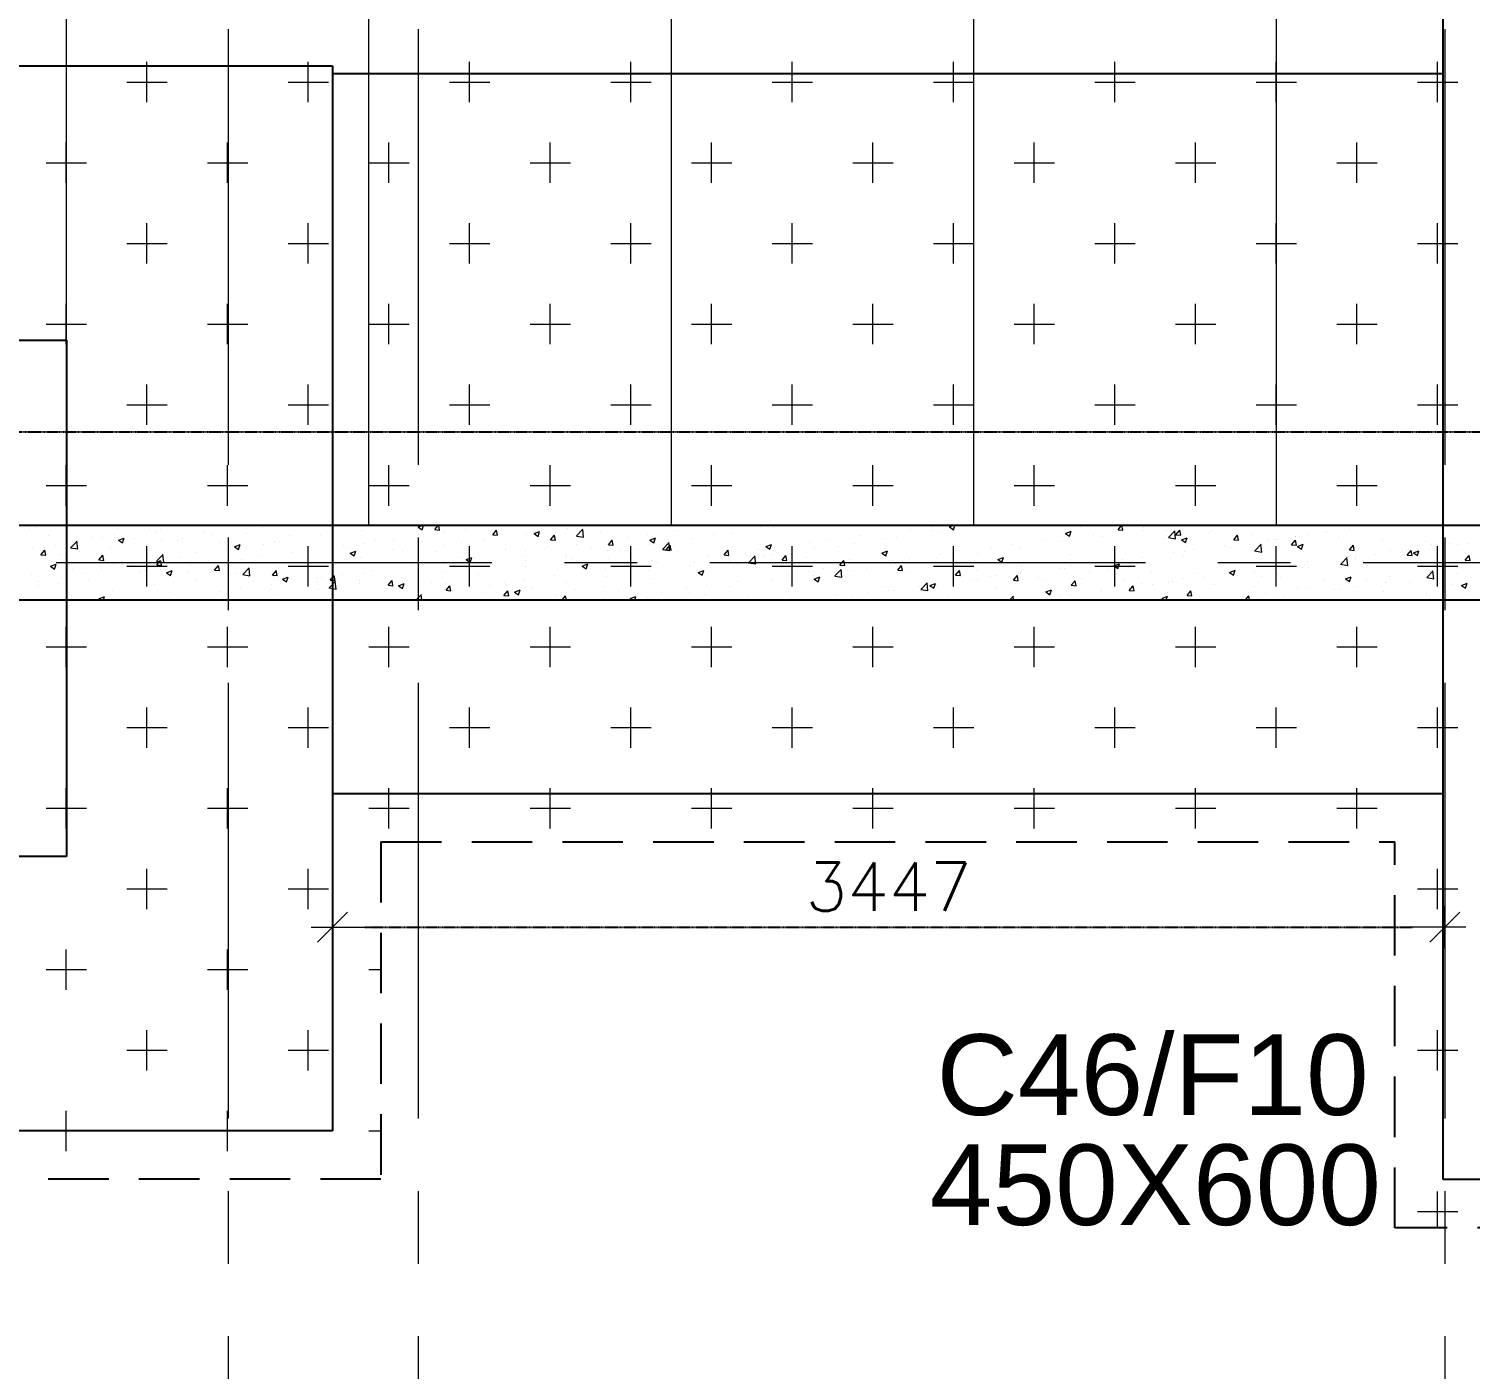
# Model space of a CAD drawing. Header units: inches. Extents: x 1472972 to 1563198, y -500444 to -382436.
# Drawn here: x 1498947 to 1503413, y -431738 to -427585 of the extents above; entities that cross this region are included whole.
import ezdxf

# ---------------------------------------------------------------- set-up
doc = ezdxf.new("R2010")
doc.units = ezdxf.units.IN
doc.header["$MEASUREMENT"] = 0
for name, pattern in [('( Hidden )', [0.375, 0.25, -0.125]), ('CONTINOUS', [0]), ('DOT', [0.25, 0, -0.25]), ('HIDDEN', [0.375, 0.25, -0.125]), ('SKY CITY 100MT BASEMENT AND HP COLUMN GRID$0$CENTER2', [1.125, 0.75, -0.125, 0.125, -0.125])]:
    doc.linetypes.add(name, pattern=pattern)
for name, color, linetype, lineweight in [('HATCH', 7, 'Continuous', 18), ('R C C  HATCH', 8, 'Continuous', 18), ('RAMP', 8, 'Continuous', 9), ('SKY CITY 100MT BASEMENT AND HP COLUMN GRID$0$cen-line', 8, 'SKY CITY 100MT BASEMENT AND HP COLUMN GRID$0$CENTER2', 0)]:
    doc.layers.add(name, color=color, linetype=linetype, lineweight=lineweight)
for name, color, linetype in [('S-COLUMN NO', 7, 'Continuous'), ('S-COLUMN SIZE', 12, 'Continuous'), ('S-DIAPHRAGM WALL', 1, 'Continuous'), ('S-FOOTING', 4, 'Continuous'), ('S-PCC', 7, 'HIDDEN'), ('S-RCC WALL', 6, 'Continuous')]:
    doc.layers.add(name, color=color, linetype=linetype)
doc.styles.add('ARIAL', font='arial.ttf')
doc.styles.add('Roman', font='romans')

# ---------------------------------------------------------------- blocks, each defined once
blk = doc.blocks.new('_Oblique')
at = {"color": 0, "linetype": 'ByBlock', "lineweight": -2}
blk.add_line((-0.5, -0.5), (0.5, 0.5), dxfattribs=at)
blk = doc.blocks.new('VAIS-2020.')
at = {"linetype": 'Continuous', "lineweight": 18, "ltscale": 750}
for p, q in [((0, -0.659), (0, 0.659)), ((0.659, 0), (-1.318, 0))]:
    blk.add_line(p, q, dxfattribs=at)
at = {"linetype": 'Continuous', "lineweight": 18, "ltscale": 750, "xscale": 0.9322988575902479, "yscale": 0.9322988575902479, "zscale": 0.9322988575902479, "rotation": 180}
blk.add_blockref('_Oblique', (0, 0), dxfattribs=at)

msp = doc.modelspace()

# ---------------------------------------------------------------- hatches: boundary and pattern name
at = {"layer": 'RAMP'}
h = msp.add_hatch(dxfattribs=at)
h.set_pattern_fill('ANSI31', color=8, scale=7500, angle=45)
edge = h.paths.add_edge_path()
edge.add_line((1497367.8, -429124.4), (1505554.9, -429124.4))
edge.add_line((1505554.9, -429124.4), (1505554.9, -423024.4))
edge.add_line((1505554.9, -423024.4), (1497887.9, -423024.4))
edge.add_arc((1497862.9, -420909.5), 2115.1, 256.4614, 270.6758, ccw=False)
edge.add_line((1497367.8, -422965.8), (1497367.8, -429124.4))
at = {"layer": 'S-DIAPHRAGM WALL', "true_color": 0x828282}
h = msp.add_hatch(color=8, dxfattribs=at)
h.dxf.hatch_style = 1
h.paths.add_polyline_path([(1476764.5, -386180.6), (1477769.1, -460913.6), (1517028.6, -460913.6), (1517028.6, -420907.7), (1519026.1, -420907.7), (1519026.1, -386180.6)], flags=16)
h.paths.add_polyline_path([(1476156.4, -385580.6), (1477177.1, -461513.6), (1517628.6, -461513.6), (1517628.6, -421507.7), (1519626.1, -421507.7), (1519626.1, -385580.6)])

# ---------------------------------------------------------------- linework, layer by layer
at = {"layer": 'HATCH', "color": 8, "linetype": 'Continuous'}
for p, q in [((1499312.5, -427812.5), (1499312.5, -427687.5)), ((1499812.5, -427812.5), (1499812.5, -427687.5)), ((1500312.5, -427812.5), (1500312.5, -427687.5)), ((1500812.5, -427812.5), (1500812.5, -427687.5)), ((1501312.5, -427812.5), (1501312.5, -427687.5)), ((1501812.5, -427812.5), (1501812.5, -427687.5)), ((1502312.5, -427812.5), (1502312.5, -427687.5)), ((1502812.5, -427812.5), (1502812.5, -427687.5)), ((1503312.5, -427812.5), (1503312.5, -427687.5)), ((1499250, -427750), (1499375, -427750)), ((1499750, -427750), (1499875, -427750)), ((1500250, -427750), (1500375, -427750)), ((1500750, -427750), (1500875, -427750)), ((1501250, -427750), (1501375, -427750)), ((1501750, -427750), (1501875, -427750)), ((1502250, -427750), (1502375, -427750)), ((1502750, -427750), (1502875, -427750)), ((1503250, -427750), (1503375, -427750)), ((1499062.5, -428062.5), (1499062.5, -427937.5)), ((1499562.5, -428062.5), (1499562.5, -427937.5)), ((1500062.5, -428062.5), (1500062.5, -427937.5)), ((1500562.5, -428062.5), (1500562.5, -427937.5)), ((1501062.5, -428062.5), (1501062.5, -427937.5)), ((1501562.5, -428062.5), (1501562.5, -427937.5)), ((1502062.5, -428062.5), (1502062.5, -427937.5)), ((1502562.5, -428062.5), (1502562.5, -427937.5)), ((1503062.5, -428062.5), (1503062.5, -427937.5)), ((1499000, -428000), (1499125, -428000)), ((1499500, -428000), (1499625, -428000)), ((1500000, -428000), (1500125, -428000)), ((1500500, -428000), (1500625, -428000)), ((1501000, -428000), (1501125, -428000)), ((1501500, -428000), (1501625, -428000)), ((1502000, -428000), (1502125, -428000)), ((1502500, -428000), (1502625, -428000)), ((1503000, -428000), (1503125, -428000)), ((1499312.5, -428312.5), (1499312.5, -428187.5)), ((1499812.5, -428312.5), (1499812.5, -428187.5)), ((1500312.5, -428312.5), (1500312.5, -428187.5)), ((1500812.5, -428312.5), (1500812.5, -428187.5)), ((1501312.5, -428312.5), (1501312.5, -428187.5)), ((1501812.5, -428312.5), (1501812.5, -428187.5)), ((1502312.5, -428312.5), (1502312.5, -428187.5)), ((1502812.5, -428312.5), (1502812.5, -428187.5)), ((1503312.5, -428312.5), (1503312.5, -428187.5)), ((1499250, -428250), (1499375, -428250)), ((1499750, -428250), (1499875, -428250)), ((1500250, -428250), (1500375, -428250)), ((1500750, -428250), (1500875, -428250)), ((1501250, -428250), (1501375, -428250)), ((1501750, -428250), (1501875, -428250)), ((1502250, -428250), (1502375, -428250)), ((1502750, -428250), (1502875, -428250)), ((1503250, -428250), (1503375, -428250)), ((1499062.5, -428562.5), (1499062.5, -428437.5)), ((1499562.5, -428562.5), (1499562.5, -428437.5)), ((1500062.5, -428562.5), (1500062.5, -428437.5)), ((1500562.5, -428562.5), (1500562.5, -428437.5)), ((1501062.5, -428562.5), (1501062.5, -428437.5)), ((1501562.5, -428562.5), (1501562.5, -428437.5)), ((1502062.5, -428562.5), (1502062.5, -428437.5)), ((1502562.5, -428562.5), (1502562.5, -428437.5)), ((1503062.5, -428562.5), (1503062.5, -428437.5)), ((1499000, -428500), (1499125, -428500)), ((1499500, -428500), (1499625, -428500)), ((1500000, -428500), (1500125, -428500)), ((1500500, -428500), (1500625, -428500)), ((1501000, -428500), (1501125, -428500)), ((1501500, -428500), (1501625, -428500)), ((1502000, -428500), (1502125, -428500)), ((1502500, -428500), (1502625, -428500)), ((1503000, -428500), (1503125, -428500)), ((1499312.5, -428812.5), (1499312.5, -428687.5)), ((1499812.5, -428812.5), (1499812.5, -428687.5)), ((1500312.5, -428812.5), (1500312.5, -428687.5)), ((1500812.5, -428812.5), (1500812.5, -428687.5)), ((1501312.5, -428812.5), (1501312.5, -428687.5)), ((1501812.5, -428812.5), (1501812.5, -428687.5)), ((1502312.5, -428812.5), (1502312.5, -428687.5)), ((1502812.5, -428812.5), (1502812.5, -428687.5)), ((1503312.5, -428812.5), (1503312.5, -428687.5)), ((1499250, -428750), (1499375, -428750)), ((1499750, -428750), (1499875, -428750)), ((1500250, -428750), (1500375, -428750)), ((1500750, -428750), (1500875, -428750)), ((1501250, -428750), (1501375, -428750)), ((1501750, -428750), (1501875, -428750)), ((1502250, -428750), (1502375, -428750)), ((1502750, -428750), (1502875, -428750)), ((1503250, -428750), (1503375, -428750)), ((1499062.5, -429062.5), (1499062.5, -428937.5)), ((1499562.5, -429062.5), (1499562.5, -428937.5)), ((1500062.5, -429062.5), (1500062.5, -428937.5)), ((1500562.5, -429062.5), (1500562.5, -428937.5)), ((1501062.5, -429062.5), (1501062.5, -428937.5)), ((1501562.5, -429062.5), (1501562.5, -428937.5)), ((1502062.5, -429062.5), (1502062.5, -428937.5)), ((1502562.5, -429062.5), (1502562.5, -428937.5)), ((1503062.5, -429062.5), (1503062.5, -428937.5)), ((1499000, -429000), (1499125, -429000)), ((1499500, -429000), (1499625, -429000)), ((1500000, -429000), (1500125, -429000)), ((1500500, -429000), (1500625, -429000)), ((1501000, -429000), (1501125, -429000)), ((1501500, -429000), (1501625, -429000)), ((1502000, -429000), (1502125, -429000)), ((1502500, -429000), (1502625, -429000)), ((1503000, -429000), (1503125, -429000)), ((1499312.5, -429312.5), (1499312.5, -429187.5)), ((1499812.5, -429312.5), (1499812.5, -429187.5)), ((1500312.5, -429312.5), (1500312.5, -429187.5)), ((1500812.5, -429312.5), (1500812.5, -429187.5)), ((1501312.5, -429312.5), (1501312.5, -429187.5)), ((1501812.5, -429312.5), (1501812.5, -429187.5)), ((1502312.5, -429312.5), (1502312.5, -429187.5)), ((1502812.5, -429312.5), (1502812.5, -429187.5)), ((1503312.5, -429312.5), (1503312.5, -429187.5)), ((1499250, -429250), (1499375, -429250)), ((1499750, -429250), (1499875, -429250)), ((1500250, -429250), (1500375, -429250)), ((1500750, -429250), (1500875, -429250)), ((1501250, -429250), (1501375, -429250)), ((1501750, -429250), (1501875, -429250)), ((1502250, -429250), (1502375, -429250)), ((1502750, -429250), (1502875, -429250)), ((1503250, -429250), (1503375, -429250)), ((1499062.5, -429562.5), (1499062.5, -429437.5)), ((1499562.5, -429562.5), (1499562.5, -429437.5)), ((1500062.5, -429562.5), (1500062.5, -429437.5)), ((1500562.5, -429562.5), (1500562.5, -429437.5)), ((1501062.5, -429562.5), (1501062.5, -429437.5)), ((1501562.5, -429562.5), (1501562.5, -429437.5)), ((1502062.5, -429562.5), (1502062.5, -429437.5)), ((1502562.5, -429562.5), (1502562.5, -429437.5)), ((1503062.5, -429562.5), (1503062.5, -429437.5)), ((1499000, -429500), (1499125, -429500)), ((1499500, -429500), (1499625, -429500)), ((1500000, -429500), (1500125, -429500)), ((1500500, -429500), (1500625, -429500)), ((1501000, -429500), (1501125, -429500)), ((1501500, -429500), (1501625, -429500)), ((1502000, -429500), (1502125, -429500)), ((1502500, -429500), (1502625, -429500)), ((1503000, -429500), (1503125, -429500)), ((1499312.5, -429812.5), (1499312.5, -429687.5)), ((1499812.5, -429812.5), (1499812.5, -429687.5)), ((1500312.5, -429812.5), (1500312.5, -429687.5)), ((1500812.5, -429812.5), (1500812.5, -429687.5)), ((1501312.5, -429812.5), (1501312.5, -429687.5)), ((1501812.5, -429812.5), (1501812.5, -429687.5)), ((1502312.5, -429812.5), (1502312.5, -429687.5)), ((1502812.5, -429812.5), (1502812.5, -429687.5)), ((1503312.5, -429812.5), (1503312.5, -429687.5)), ((1499250, -429750), (1499375, -429750)), ((1499750, -429750), (1499875, -429750)), ((1500250, -429750), (1500375, -429750)), ((1500750, -429750), (1500875, -429750)), ((1501250, -429750), (1501375, -429750)), ((1501750, -429750), (1501875, -429750)), ((1502250, -429750), (1502375, -429750)), ((1502750, -429750), (1502875, -429750)), ((1503250, -429750), (1503375, -429750)), ((1499062.5, -430062.5), (1499062.5, -429937.5)), ((1499562.5, -430062.5), (1499562.5, -429937.5)), ((1500062.5, -430062.5), (1500062.5, -429937.5)), ((1500562.5, -430062.5), (1500562.5, -429937.5)), ((1501062.5, -430062.5), (1501062.5, -429937.5)), ((1501562.5, -430062.5), (1501562.5, -429937.5)), ((1502062.5, -430062.5), (1502062.5, -429937.5)), ((1502562.5, -430062.5), (1502562.5, -429937.5)), ((1503062.5, -430062.5), (1503062.5, -429937.5)), ((1499000, -430000), (1499125, -430000)), ((1499500, -430000), (1499625, -430000)), ((1500000, -430000), (1500125, -430000)), ((1500500, -430000), (1500625, -430000)), ((1501000, -430000), (1501125, -430000)), ((1501500, -430000), (1501625, -430000)), ((1502000, -430000), (1502125, -430000)), ((1502500, -430000), (1502625, -430000)), ((1503000, -430000), (1503125, -430000)), ((1499312.5, -430312.5), (1499312.5, -430187.5)), ((1499812.5, -430312.5), (1499812.5, -430187.5)), ((1503312.5, -430312.5), (1503312.5, -430187.5)), ((1499250, -430250), (1499375, -430250)), ((1499750, -430250), (1499875, -430250)), ((1503250, -430250), (1503375, -430250)), ((1499062.5, -430562.5), (1499062.5, -430437.5)), ((1499562.5, -430562.5), (1499562.5, -430437.5)), ((1499000, -430500), (1499125, -430500)), ((1499500, -430500), (1499625, -430500)), ((1500000, -430500), (1500037.9, -430500)), ((1499312.5, -430812.5), (1499312.5, -430687.5)), ((1499812.5, -430812.5), (1499812.5, -430687.5)), ((1503312.5, -430812.5), (1503312.5, -430687.5)), ((1499250, -430750), (1499375, -430750)), ((1499750, -430750), (1499875, -430750)), ((1503250, -430750), (1503375, -430750)), ((1499062.5, -431062.5), (1499062.5, -430937.5)), ((1499562.5, -431062.5), (1499562.5, -430937.5)), ((1499000, -431000), (1499125, -431000)), ((1499500, -431000), (1499625, -431000)), ((1500000, -431000), (1500037.9, -431000)), ((1503312.5, -431300.2), (1503312.5, -431187.5)), ((1503250, -431250), (1503375, -431250))]:
    msp.add_line(p, q, dxfattribs=at)
at = {"layer": 'R C C  HATCH', "linetype": 'Continuous'}
for p, q in [((1498949.1, -429135), (1498949.1, -429135)), ((1498967.9, -429130.8), (1498967.9, -429130.8)), ((1499007.1, -429154.3), (1499007.1, -429154.3)), ((1499087.9, -429126.4), (1499087.9, -429126.4)), ((1499221.3, -429132), (1499221.3, -429132)), ((1499319.4, -429135.6), (1499319.4, -429135.6)), ((1499341.7, -429141.1), (1499341.7, -429141.1)), ((1499354.8, -429137.7), (1499354.8, -429137.7)), ((1499488.2, -429143.3), (1499488.2, -429143.3)), ((1499513.6, -429150.6), (1499513.6, -429150.6)), ((1499621.7, -429148.9), (1499621.7, -429148.9)), ((1499671.5, -429129.8), (1499671.5, -429129.8)), ((1499755.2, -429154.6), (1499755.2, -429154.6)), ((1499851.5, -429154.4), (1499851.5, -429154.4)), ((1499852.3, -429148), (1499852.3, -429148)), ((1499977.8, -429138.4), (1499977.8, -429138.4)), ((1500152.9, -429129.2), (1500165.3, -429124.4)), ((1500152.9, -429129.2), (1500165.3, -429137.6)), ((1500165.3, -429137.6), (1500169.7, -429124.4)), ((1500204.9, -429136.7), (1500215.2, -429124.4)), ((1500204.9, -429136.7), (1500219.8, -429138)), ((1500219.8, -429138.1), (1500217.3, -429124.4)), ((1500236.1, -429145.4), (1500236.1, -429145.4)), ((1500298.6, -429137.2), (1500298.6, -429137.2)), ((1500384.2, -429152.4), (1500396.2, -429138.1)), ((1500384.2, -429152.4), (1500399.1, -429153.7)), ((1500393.3, -429124.7), (1500393.3, -429124.7)), ((1500399.1, -429153.8), (1500396.2, -429138.1)), ((1500489.1, -429150.5), (1500489.1, -429150.5)), ((1500512.2, -429149.2), (1500529.7, -429142.5)), ((1500512.2, -429149.2), (1500524.6, -429157.6)), ((1500524.6, -429157.6), (1500529.7, -429142.5)), ((1500563.5, -429168.1), (1500575.5, -429153.8)), ((1500578.4, -429169.4), (1500575.5, -429153.8)), ((1500617.4, -429132.9), (1500617.4, -429132.9)), ((1500644.3, -429155.9), (1500663.8, -429135.6)), ((1500665.9, -429160), (1500663.1, -429136.3)), ((1500716.7, -429147), (1500716.7, -429147)), ((1500863.2, -429152.8), (1500863.2, -429152.8)), ((1500957.9, -429140.3), (1500957.9, -429140.3)), ((1501068.2, -429151.9), (1501068.2, -429151.9)), ((1501125.2, -429147.8), (1501125.2, -429147.8)), ((1501214, -429126.8), (1501214, -429126.8)), ((1501255, -429129), (1501255, -429129)), ((1501680.3, -429135.2), (1501680.3, -429135.2)), ((1501742.9, -429126.9), (1501742.9, -429126.9)), ((1501746.9, -429139.3), (1501746.9, -429139.3)), ((1501764.8, -429142.3), (1501764.8, -429142.3)), ((1501800.1, -429128.6), (1501811.1, -429124.4)), ((1501800.1, -429128.6), (1501812.5, -429137)), ((1501812.5, -429137), (1501816.7, -429124.4)), ((1501891.1, -429126.3), (1501891.1, -429126.3)), ((1502159.4, -429148.6), (1502176.9, -429141.9)), ((1502159.4, -429148.6), (1502171.8, -429157)), ((1502171.8, -429157), (1502176.9, -429141.9)), ((1502206, -429128.3), (1502206, -429128.3)), ((1502244.8, -429150.8), (1502244.8, -429150.8)), ((1502307.4, -429142.6), (1502307.4, -429142.6)), ((1502322, -429136.9), (1502332.5, -429124.4)), ((1502322, -429136.9), (1502336.9, -429138.3)), ((1502336.9, -429138.3), (1502334.3, -429124.4)), ((1502339.5, -429134), (1502339.5, -429134)), ((1502402.1, -429130.1), (1502402.1, -429130.1)), ((1502402.4, -429138.4), (1502402.4, -429138.4)), ((1502473, -429139.6), (1502473, -429139.6)), ((1502478.8, -429160.7), (1502498.3, -429140.4)), ((1502500.4, -429164.8), (1502497.7, -429141)), ((1502501.3, -429152.6), (1502513.3, -429138.3)), ((1502501.3, -429152.6), (1502516.2, -429153.9)), ((1502516.2, -429154), (1502513.3, -429138.3)), ((1502606.4, -429145.2), (1502606.4, -429145.2)), ((1502611.4, -429138.3), (1502611.4, -429138.3)), ((1502680.6, -429168.3), (1502692.6, -429154)), ((1502695.5, -429169.7), (1502692.6, -429154)), ((1502739.9, -429150.9), (1502739.9, -429150.9)), ((1502912.2, -429151.7), (1502912.2, -429151.7)), ((1502962.9, -429143.1), (1502962.9, -429143.1)), ((1502966.7, -429145.7), (1502966.7, -429145.7)), ((1503038.5, -429135.7), (1503038.5, -429135.7)), ((1503124.5, -429124.9), (1503124.5, -429124.9)), ((1498957.2, -429193.5), (1498957.2, -429193.5)), ((1499027.8, -429185.7), (1499027.8, -429185.7)), ((1499076, -429193.2), (1499098.2, -429196.7)), ((1499076.6, -429192.6), (1499096.1, -429172.3)), ((1499085.6, -429175.9), (1499085.6, -429175.9)), ((1499098.2, -429196.7), (1499095.4, -429172.9)), ((1499140.6, -429160), (1499140.6, -429160)), ((1499173.6, -429160.6), (1499173.6, -429160.6)), ((1499198.5, -429192.1), (1499198.5, -429192.1)), ((1499211.9, -429159.9), (1499211.9, -429159.9)), ((1499224.3, -429169.8), (1499241.8, -429163)), ((1499224.3, -429169.8), (1499236.7, -429178.1)), ((1499236.7, -429178.1), (1499241.8, -429163)), ((1499274, -429165.6), (1499274, -429165.6)), ((1499356.4, -429171.3), (1499356.4, -429171.3)), ((1499407.5, -429171.2), (1499407.5, -429171.2)), ((1499418.9, -429163.1), (1499418.9, -429163.1)), ((1499541, -429176.9), (1499541, -429176.9)), ((1499560.7, -429198.1), (1499560.7, -429198.1)), ((1499583.6, -429189.8), (1499601.1, -429183.1)), ((1499583.6, -429189.8), (1499596, -429198.2)), ((1499593.3, -429190.7), (1499593.3, -429190.7)), ((1499596, -429198.2), (1499601.1, -429183.1)), ((1499674.4, -429182.5), (1499674.4, -429182.5)), ((1499706.5, -429173.1), (1499706.5, -429173.1)), ((1499723.2, -429172), (1499723.2, -429172)), ((1499807.9, -429188.2), (1499807.9, -429188.2)), ((1499888.6, -429160.2), (1499888.6, -429160.2)), ((1499920.9, -429186.9), (1499920.9, -429186.9)), ((1499941.3, -429193.8), (1499941.3, -429193.8)), ((1499983.5, -429178.7), (1499983.5, -429178.7)), ((1500022.1, -429165.9), (1500022.1, -429165.9)), ((1500074.8, -429199.4), (1500074.8, -429199.4)), ((1500078.2, -429166.2), (1500078.2, -429166.2)), ((1500155.5, -429171.5), (1500155.5, -429171.5)), ((1500233, -429185.3), (1500233, -429185.3)), ((1500289, -429177.1), (1500289, -429177.1)), ((1500359.2, -429169.3), (1500359.2, -429169.3)), ((1500422.4, -429182.8), (1500422.4, -429182.8)), ((1500425.1, -429197.1), (1500425.1, -429197.1)), ((1500548, -429194.3), (1500548, -429194.3)), ((1500555.9, -429188.4), (1500555.9, -429188.4)), ((1500563.5, -429168.1), (1500578.4, -429169.4)), ((1500570.9, -429172.1), (1500570.9, -429172.1)), ((1500642.7, -429181.8), (1500642.7, -429181.8)), ((1500643.7, -429156.6), (1500665.9, -429160.1)), ((1500689.3, -429194), (1500689.3, -429194)), ((1500740.7, -429200.1), (1500740.7, -429200.1)), ((1500742.8, -429183.8), (1500754.9, -429169.4)), ((1500742.8, -429183.8), (1500757.7, -429185.1)), ((1500757.7, -429185.1), (1500754.8, -429169.5)), ((1500800.6, -429161), (1500800.6, -429161)), ((1500822.8, -429199.7), (1500822.8, -429199.7)), ((1500870.5, -429181.4), (1500870.5, -429181.4)), ((1500871.5, -429169.2), (1500889, -429162.5)), ((1500871.5, -429169.2), (1500883.9, -429177.6)), ((1500883.9, -429177.6), (1500889, -429162.5)), ((1500910.5, -429198), (1500932.7, -429201.4)), ((1500911.1, -429197.3), (1500930.6, -429177)), ((1500922.1, -429199.5), (1500934.2, -429185.1)), ((1500922.1, -429199.5), (1500937.1, -429200.8)), ((1500922.4, -429176.9), (1500922.4, -429176.9)), ((1500932.7, -429201.4), (1500929.9, -429177.7)), ((1500937, -429200.8), (1500934.2, -429185.1)), ((1500998.9, -429163.8), (1500998.9, -429163.8)), ((1501207.3, -429197.5), (1501207.3, -429197.5)), ((1501230.7, -429189.2), (1501248.3, -429182.5)), ((1501230.7, -429189.2), (1501243.2, -429197.6)), ((1501243.2, -429197.6), (1501248.2, -429182.5)), ((1501365.1, -429176.7), (1501365.1, -429176.7)), ((1501380.3, -429194.7), (1501380.3, -429194.7)), ((1501427.7, -429168.4), (1501427.7, -429168.4)), ((1501455.3, -429189.3), (1501455.3, -429189.3)), ((1501506.6, -429178.7), (1501506.6, -429178.7)), ((1501522.4, -429156), (1501522.4, -429156)), ((1501601.1, -429164.3), (1501601.1, -429164.3)), ((1501636.4, -429159.9), (1501636.4, -429159.9)), ((1501929.7, -429192.3), (1501929.7, -429192.3)), ((1501992.3, -429184), (1501992.3, -429184)), ((1502017.9, -429190.8), (1502017.9, -429190.8)), ((1502087, -429171.6), (1502087, -429171.6)), ((1502146.3, -429173.2), (1502146.3, -429173.2)), ((1502272.5, -429157.2), (1502272.5, -429157.2)), ((1502319.8, -429188.3), (1502319.8, -429188.3)), ((1502465.6, -429163.3), (1502465.6, -429163.3)), ((1502478.2, -429161.4), (1502500.4, -429164.8)), ((1502518.7, -429168.7), (1502536.2, -429161.9)), ((1502518.7, -429168.7), (1502531.1, -429177.1)), ((1502531.1, -429177.1), (1502536.1, -429162)), ((1502556.8, -429199.7), (1502556.8, -429199.7)), ((1502651.5, -429187.2), (1502651.5, -429187.2)), ((1502654, -429188), (1502654, -429188)), ((1502671.3, -429193.2), (1502671.3, -429193.2)), ((1502680.6, -429168.3), (1502695.5, -429169.6)), ((1502745.7, -429202.1), (1502765.1, -429181.8)), ((1502767.2, -429206.2), (1502764.5, -429182.4)), ((1502783.8, -429169.3), (1502783.8, -429169.3)), ((1502809.4, -429166.4), (1502809.4, -429166.4)), ((1502817.1, -429168.1), (1502817.1, -429168.1)), ((1502859.9, -429184), (1502871.9, -429169.6)), ((1502859.9, -429184), (1502874.8, -429185.3)), ((1502874.8, -429185.3), (1502871.9, -429169.7)), ((1502872, -429158.2), (1502872, -429158.2)), ((1502873.3, -429156.5), (1502873.3, -429156.5)), ((1502877.9, -429188.7), (1502895.4, -429182)), ((1502877.9, -429188.7), (1502890.4, -429197.1)), ((1502890.4, -429197.1), (1502895.4, -429182)), ((1503006.8, -429162.2), (1503006.8, -429162.2)), ((1503039.2, -429199.7), (1503051.3, -429185.3)), ((1503039.2, -429199.7), (1503054.2, -429201)), ((1503054.1, -429201), (1503051.3, -429185.4)), ((1503140.2, -429167.8), (1503140.2, -429167.8)), ((1503165.3, -429200.2), (1503165.3, -429200.2)), ((1503273.7, -429173.4), (1503273.7, -429173.4)), ((1503293.6, -429182.6), (1503293.6, -429182.6)), ((1503349.9, -429180.5), (1503349.9, -429180.5)), ((1503373.9, -429182), (1503373.9, -429182)), ((1503407.1, -429179.1), (1503407.1, -429179.1)), ((1498984.3, -429215), (1498996.4, -429200.6)), ((1498984.3, -429215), (1498999.3, -429216.3)), ((1498999.3, -429216.3), (1498996.4, -429200.6)), ((1499014.2, -429250.4), (1499031.7, -429243.7)), ((1499026.6, -429258.8), (1499031.7, -429243.7)), ((1499041.2, -429212.8), (1499041.2, -429212.8)), ((1499103.8, -429204.5), (1499103.8, -429204.5)), ((1499163.7, -429230.7), (1499175.7, -429216.3)), ((1499163.7, -429230.7), (1499178.6, -429232)), ((1499178.6, -429232), (1499175.7, -429216.3)), ((1499208.8, -429243.1), (1499208.8, -429243.1)), ((1499338.7, -429224.3), (1499338.7, -429224.3)), ((1499342.8, -429234.6), (1499365, -429238.1)), ((1499343, -429246.3), (1499355, -429232)), ((1499343.4, -429233.9), (1499362.9, -429213.6)), ((1499357.9, -429247.7), (1499355, -429232)), ((1499365, -429238.1), (1499362.2, -429214.3)), ((1499414.9, -429223.1), (1499414.9, -429223.1)), ((1499467, -429206.7), (1499467, -429206.7)), ((1499605.7, -429228.4), (1499605.7, -429228.4)), ((1499668.3, -429220.2), (1499668.3, -429220.2)), ((1499763, -429207.7), (1499763, -429207.7)), ((1499848.5, -429237.6), (1499848.5, -429237.6)), ((1499942.8, -429209.8), (1499960.4, -429203.1)), ((1499942.8, -429209.8), (1499955.3, -429218.2)), ((1499955.3, -429218.2), (1499960.3, -429203.1)), ((1499974.8, -429221.6), (1499974.8, -429221.6)), ((1500104.6, -429202.9), (1500104.6, -429202.9)), ((1500170.3, -429244), (1500170.3, -429244)), ((1500208.2, -429205.1), (1500208.2, -429205.1)), ((1500232.9, -429235.8), (1500232.9, -429235.8)), ((1500279.4, -429222.1), (1500279.4, -429222.1)), ((1500302.1, -429229.8), (1500319.6, -429223.1)), ((1500302.1, -429229.8), (1500314.6, -429238.2)), ((1500314.5, -429238.2), (1500319.6, -429223.1)), ((1500327.6, -429223.3), (1500327.6, -429223.3)), ((1500341.7, -429210.7), (1500341.7, -429210.7)), ((1500475.1, -429216.4), (1500475.1, -429216.4)), ((1500485.4, -429202.5), (1500485.4, -429202.5)), ((1500486, -429233.7), (1500486, -429233.7)), ((1500608.6, -429222), (1500608.6, -429222)), ((1500614.4, -429216.1), (1500614.4, -429216.1)), ((1500630.8, -429227), (1500630.8, -429227)), ((1500661.4, -429249.8), (1500678.9, -429243.1)), ((1500673.8, -429258.2), (1500678.9, -429243.1)), ((1500742.1, -429227.6), (1500742.1, -429227.6)), ((1500776.6, -429201.9), (1500776.6, -429201.9)), ((1500875.5, -429233.3), (1500875.5, -429233.3)), ((1500892.1, -429238.9), (1500892.1, -429238.9)), ((1500956.3, -429205.3), (1500956.3, -429205.3)), ((1501009, -429238.9), (1501009, -429238.9)), ((1501050, -429218.2), (1501050, -429218.2)), ((1501089.7, -429211), (1501089.7, -429211)), ((1501101.4, -429215.2), (1501113.5, -429200.8)), ((1501101.4, -429215.2), (1501116.4, -429216.5)), ((1501112.6, -429209.9), (1501112.6, -429209.9)), ((1501116.4, -429216.5), (1501113.5, -429200.8)), ((1501122.1, -429231), (1501122.1, -429231)), ((1501142.4, -429244.5), (1501142.4, -429244.5)), ((1501163.7, -429239.4), (1501163.7, -429239.4)), ((1501177.3, -429239.4), (1501199.5, -429242.8)), ((1501177.9, -429238.7), (1501197.4, -429218.4)), ((1501199.5, -429242.8), (1501196.8, -429219.1)), ((1501223.2, -429216.6), (1501223.2, -429216.6)), ((1501252, -429212.3), (1501252, -429212.3)), ((1501280.7, -429230.9), (1501292.8, -429216.5)), ((1501280.7, -429230.9), (1501295.7, -429232.2)), ((1501295.7, -429232.2), (1501292.8, -429216.5)), ((1501309.5, -429214.3), (1501309.5, -429214.3)), ((1501356.6, -429222.2), (1501356.6, -429222.2)), ((1501460.1, -429246.6), (1501472.1, -429232.2)), ((1501475, -429247.9), (1501472.1, -429232.2)), ((1501490.1, -429227.9), (1501490.1, -429227.9)), ((1501590, -429209.3), (1501607.5, -429202.5)), ((1501590, -429209.3), (1501602.5, -429217.6)), ((1501602.5, -429217.6), (1501607.5, -429202.5)), ((1501614.5, -429233.8), (1501614.5, -429233.8)), ((1501623.5, -429233.5), (1501623.5, -429233.5)), ((1501633.4, -429243.1), (1501633.4, -429243.1)), ((1501677.1, -429225.5), (1501677.1, -429225.5)), ((1501757, -429239.2), (1501757, -429239.2)), ((1501761.8, -429225.5), (1501761.8, -429225.5)), ((1501771.8, -429213.1), (1501771.8, -429213.1)), ((1501888, -429209.5), (1501888, -429209.5)), ((1501890.4, -429244.8), (1501890.4, -429244.8)), ((1501949.3, -429229.3), (1501966.8, -429222.6)), ((1501949.3, -429229.3), (1501961.7, -429237.7)), ((1501961.7, -429237.7), (1501966.8, -429222.6)), ((1502028.2, -429238.4), (1502028.2, -429238.4)), ((1502174, -429213.3), (1502174, -429213.3)), ((1502241.7, -429241.2), (1502241.7, -429241.2)), ((1502269.5, -429240.4), (1502269.5, -429240.4)), ((1502308.6, -429249.3), (1502326.1, -429242.6)), ((1502321, -429257.7), (1502326.1, -429242.6)), ((1502336.3, -429228.7), (1502336.3, -429228.7)), ((1502379.7, -429243.2), (1502379.7, -429243.2)), ((1502399.3, -429221.7), (1502399.3, -429221.7)), ((1502494.2, -429207.9), (1502494.2, -429207.9)), ((1502525.5, -429218.2), (1502525.5, -429218.2)), ((1502527.7, -429204), (1502527.7, -429204)), ((1502745, -429202.7), (1502767.2, -429206.2)), ((1502900.9, -429244.3), (1502900.9, -429244.3)), ((1502909.1, -429234.9), (1502909.1, -429234.9)), ((1503011.8, -429244.1), (1503034.1, -429247.6)), ((1503012.5, -429243.4), (1503031.9, -429223.1)), ((1503034, -429247.6), (1503031.3, -429223.8)), ((1503035.4, -429218.9), (1503035.4, -429218.9)), ((1503058.3, -429230.6), (1503058.3, -429230.6)), ((1503058.8, -429223.5), (1503058.8, -429223.5)), ((1503121.4, -429215.3), (1503121.4, -429215.3)), ((1503204.1, -429205.6), (1503204.1, -429205.6)), ((1503216, -429202.8), (1503216, -429202.8)), ((1503218.5, -429215.4), (1503230.6, -429201)), ((1503218.5, -429215.4), (1503233.5, -429216.7)), ((1503233.5, -429216.7), (1503230.6, -429201)), ((1503237.2, -429208.7), (1503254.7, -429202)), ((1503237.2, -429208.7), (1503249.7, -429217.1)), ((1503249.6, -429217.1), (1503254.7, -429202)), ((1503397.8, -429231.1), (1503409.9, -429216.7)), ((1503397.8, -429231.1), (1503412.8, -429232.4)), ((1503412.8, -429232.4), (1503409.9, -429216.7)), ((1498954.2, -429276.7), (1498954.2, -429276.7)), ((1499014.2, -429250.4), (1499026.7, -429258.8)), ((1499038.1, -429253.5), (1499038.1, -429253.5)), ((1499082.6, -429259.1), (1499082.6, -429259.1)), ((1499123.3, -429273.2), (1499123.3, -429273.2)), ((1499171.6, -429259.1), (1499171.6, -429259.1)), ((1499269.1, -429248.1), (1499269.1, -429248.1)), ((1499290.6, -429269.9), (1499290.6, -429269.9)), ((1499305.1, -429264.7), (1499305.1, -429264.7)), ((1499343, -429246.3), (1499357.9, -429247.7)), ((1499353.2, -429261.7), (1499353.2, -429261.7)), ((1499373.5, -429270.4), (1499391, -429263.7)), ((1499373.5, -429270.4), (1499385.9, -429278.8)), ((1499385.9, -429278.8), (1499391, -429263.7)), ((1499438.5, -429270.4), (1499438.5, -429270.4)), ((1499447.9, -429249.2), (1499447.9, -429249.2)), ((1499522.3, -429262), (1499534.3, -429247.7)), ((1499522.3, -429262), (1499537.2, -429263.3)), ((1499537.2, -429263.4), (1499534.3, -429247.7)), ((1499572, -429276), (1499572, -429276)), ((1499590.3, -429274), (1499590.3, -429274)), ((1499609.6, -429276), (1499631.8, -429279.4)), ((1499610.2, -429275.3), (1499629.7, -429255)), ((1499631.8, -429279.4), (1499629, -429255.7)), ((1499701.6, -429277.7), (1499713.7, -429263.4)), ((1499701.6, -429277.7), (1499716.5, -429279)), ((1499705.4, -429281.7), (1499705.4, -429281.7)), ((1499716.5, -429279.1), (1499713.6, -429263.4)), ((1499720.1, -429255.2), (1499720.1, -429255.2)), ((1499732.8, -429290.4), (1499750.3, -429283.7)), ((1499745.2, -429298.8), (1499750.3, -429283.7)), ((1499838.9, -429287.3), (1499838.9, -429287.3)), ((1499855.1, -429285.5), (1499855.1, -429285.5)), ((1499880.9, -429293.4), (1499893, -429279)), ((1499895.8, -429294.7), (1499893, -429279.1)), ((1499917.7, -429277.3), (1499917.7, -429277.3)), ((1499987.8, -429272.2), (1499987.8, -429272.2)), ((1500012.4, -429264.8), (1500012.4, -429264.8)), ((1500101.6, -429286.1), (1500101.6, -429286.1)), ((1500133.6, -429247.1), (1500133.6, -429247.1)), ((1500229.9, -429268.5), (1500229.9, -429268.5)), ((1500339.3, -429277), (1500339.3, -429277)), ((1500356.2, -429252.5), (1500356.2, -429252.5)), ((1500485.1, -429252), (1500485.1, -429252)), ((1500576.9, -429280.4), (1500576.9, -429280.4)), ((1500661.4, -429249.8), (1500673.8, -429258.2)), ((1500734.8, -429259.7), (1500734.8, -429259.7)), ((1500737.6, -429283.4), (1500737.6, -429283.4)), ((1500797.4, -429251.4), (1500797.4, -429251.4)), ((1500867.5, -429264.6), (1500867.5, -429264.6)), ((1500872.1, -429289.4), (1500872.1, -429289.4)), ((1500995.8, -429247), (1500995.8, -429247)), ((1501017.9, -429264.4), (1501017.9, -429264.4)), ((1501020.7, -429269.9), (1501038.2, -429263.1)), ((1501020.7, -429269.9), (1501033.1, -429278.3)), ((1501033.1, -429278.3), (1501038.2, -429263.2)), ((1501275.9, -429250.2), (1501275.9, -429250.2)), ((1501299.4, -429275.3), (1501299.4, -429275.3)), ((1501362, -429267), (1501362, -429267)), ((1501377.3, -429277.9), (1501377.3, -429277.9)), ((1501380, -429289.9), (1501397.5, -429283.2)), ((1501380, -429289.9), (1501392.4, -429298.3)), ((1501392.4, -429298.3), (1501397.5, -429283.2)), ((1501409.3, -429255.8), (1501409.3, -429255.8)), ((1501444.1, -429280.7), (1501466.3, -429284.2)), ((1501444.7, -429280.1), (1501464.2, -429259.8)), ((1501456.6, -429254.6), (1501456.6, -429254.6)), ((1501460.1, -429246.6), (1501475, -429247.9)), ((1501466.3, -429284.2), (1501463.6, -429260.4)), ((1501503.6, -429261.9), (1501503.6, -429261.9)), ((1501542.8, -429261.5), (1501542.8, -429261.5)), ((1501639.4, -429262.2), (1501651.4, -429247.9)), ((1501639.4, -429262.2), (1501654.3, -429263.6)), ((1501654.3, -429263.6), (1501651.4, -429247.9)), ((1501676.2, -429267.1), (1501676.2, -429267.1)), ((1501736.6, -429288.4), (1501736.6, -429288.4)), ((1501809.7, -429272.7), (1501809.7, -429272.7)), ((1501818.7, -429277.9), (1501830.7, -429263.6)), ((1501818.7, -429277.9), (1501833.6, -429279.2)), ((1501833.6, -429279.3), (1501830.7, -429263.6)), ((1501882.4, -429263.4), (1501882.4, -429263.4)), ((1501926.5, -429282.7), (1501926.5, -429282.7)), ((1501943.2, -429278.4), (1501943.2, -429278.4)), ((1501998, -429293.6), (1502010.1, -429279.3)), ((1502012.9, -429294.9), (1502010, -429279.3)), ((1502014.9, -429274), (1502014.9, -429274)), ((1502021.2, -429270.2), (1502021.2, -429270.2)), ((1502023.9, -429250.4), (1502023.9, -429250.4)), ((1502076.6, -429284), (1502076.6, -429284)), ((1502143.2, -429256.4), (1502143.2, -429256.4)), ((1502157.4, -429256.1), (1502157.4, -429256.1)), ((1502179.1, -429249.4), (1502179.1, -429249.4)), ((1502210.1, -429289.7), (1502210.1, -429289.7)), ((1502233.9, -429268.2), (1502233.9, -429268.2)), ((1502290.8, -429261.7), (1502290.8, -429261.7)), ((1502308.6, -429249.3), (1502321, -429257.7)), ((1502424.3, -429267.4), (1502424.3, -429267.4)), ((1502524.7, -429287.3), (1502524.7, -429287.3)), ((1502557.7, -429273), (1502557.7, -429273)), ((1502585.7, -429285.8), (1502585.7, -429285.8)), ((1502650.9, -429271.3), (1502650.9, -429271.3)), ((1502667.9, -429269.3), (1502685.4, -429262.6)), ((1502667.9, -429269.3), (1502680.3, -429277.7)), ((1502680.3, -429277.7), (1502685.4, -429262.6)), ((1502691.2, -429278.6), (1502691.2, -429278.6)), ((1502743.6, -429265), (1502743.6, -429265)), ((1502766.7, -429280.6), (1502766.7, -429280.6)), ((1502780.8, -429252.5), (1502780.8, -429252.5)), ((1502806.2, -429256.8), (1502806.2, -429256.8)), ((1502824.6, -429284.3), (1502824.6, -429284.3)), ((1502912.5, -429255.6), (1502912.5, -429255.6)), ((1502958.1, -429289.9), (1502958.1, -429289.9)), ((1503027.2, -429289.3), (1503044.7, -429282.6)), ((1503027.2, -429289.3), (1503039.6, -429297.7)), ((1503039.6, -429297.7), (1503044.6, -429282.6)), ((1503162.2, -429283.4), (1503162.2, -429283.4)), ((1503278.6, -429285.5), (1503300.9, -429288.9)), ((1503279.3, -429284.8), (1503298.7, -429264.5)), ((1503290.6, -429265.8), (1503290.6, -429265.8)), ((1503300.9, -429288.9), (1503298.1, -429265.2)), ((1503308.2, -429280.6), (1503308.2, -429280.6)), ((1503370.7, -429272.4), (1503370.7, -429272.4)), ((1498975.4, -429311.4), (1498975.4, -429311.4)), ((1498977.5, -429298.2), (1498977.5, -429298.2)), ((1499038, -429303.2), (1499038, -429303.2)), ((1499132.7, -429290.7), (1499132.7, -429290.7)), ((1499205.8, -429326.3), (1499205.8, -429326.3)), ((1499335.6, -429307.6), (1499335.6, -429307.6)), ((1499464, -429290), (1499464, -429290)), ((1499540, -429327), (1499540, -429327)), ((1499602.6, -429318.8), (1499602.6, -429318.8)), ((1499696.2, -429322.2), (1499696.2, -429322.2)), ((1499697.2, -429306.3), (1499697.2, -429306.3)), ((1499732.8, -429290.4), (1499745.2, -429298.8)), ((1499842, -429297.2), (1499842, -429297.2)), ((1499845.4, -429320.8), (1499845.4, -429320.8)), ((1499876.4, -429317.4), (1499898.6, -429320.8)), ((1499877, -429316.7), (1499896.5, -429296.4)), ((1499880.9, -429293.4), (1499895.9, -429294.7)), ((1499898.6, -429320.8), (1499895.8, -429297.1)), ((1499971.7, -429304.8), (1499971.7, -429304.8)), ((1499972.3, -429292.9), (1499972.3, -429292.9)), ((1500047.7, -429327.1), (1500047.7, -429327.1)), ((1500060.2, -429309.1), (1500072.3, -429294.7)), ((1500060.2, -429309.1), (1500075.2, -429310.4)), ((1500075.2, -429310.4), (1500072.3, -429294.8)), ((1500092.1, -429310.5), (1500109.6, -429303.7)), ((1500092.1, -429310.5), (1500104.5, -429318.8)), ((1500104.5, -429318.8), (1500109.6, -429303.7)), ((1500105.8, -429298.6), (1500105.8, -429298.6)), ((1500167.1, -429334.4), (1500167.1, -429334.4)), ((1500193.5, -429302), (1500193.5, -429302)), ((1500239.2, -429304.2), (1500239.2, -429304.2)), ((1500239.5, -429324.8), (1500251.6, -429310.4)), ((1500239.5, -429324.8), (1500254.5, -429326.1)), ((1500254.5, -429326.1), (1500251.6, -429310.4)), ((1500261.8, -429321.9), (1500261.8, -429321.9)), ((1500372.7, -429309.8), (1500372.7, -429309.8)), ((1500418.9, -429340.5), (1500430.9, -429326.1)), ((1500419.7, -429301.1), (1500419.7, -429301.1)), ((1500433.8, -429341.8), (1500430.9, -429326.1)), ((1500451.4, -429330.5), (1500468.9, -429323.8)), ((1500451.4, -429330.5), (1500463.8, -429338.9)), ((1500463.8, -429338.9), (1500468.8, -429323.8)), ((1500482.3, -429292.9), (1500482.3, -429292.9)), ((1500483, -429317), (1500483, -429317)), ((1500506.2, -429315.5), (1500506.2, -429315.5)), ((1500611.4, -429299.4), (1500611.4, -429299.4)), ((1500639.6, -429321.1), (1500639.6, -429321.1)), ((1500726.3, -429314.4), (1500726.3, -429314.4)), ((1500773.1, -429326.8), (1500773.1, -429326.8)), ((1500906.5, -429332.4), (1500906.5, -429332.4)), ((1500984.2, -429316.8), (1500984.2, -429316.8)), ((1500992.8, -429330.2), (1500992.8, -429330.2)), ((1501046.8, -429308.5), (1501046.8, -429308.5)), ((1501119.1, -429314.2), (1501119.1, -429314.2)), ((1501141.5, -429296.1), (1501141.5, -429296.1)), ((1501248.9, -429295.5), (1501248.9, -429295.5)), ((1501548.8, -429332.4), (1501548.8, -429332.4)), ((1501590.8, -429313.5), (1501590.8, -429313.5)), ((1501611.3, -429324.1), (1501611.3, -429324.1)), ((1501630.4, -429326.4), (1501630.4, -429326.4)), ((1501706, -429311.7), (1501706, -429311.7)), ((1501710.9, -429322.1), (1501733.1, -429325.6)), ((1501711.6, -429321.5), (1501731, -429301.2)), ((1501733.1, -429325.6), (1501730.4, -429301.8)), ((1501739.3, -429309.9), (1501756.8, -429303.2)), ((1501739.3, -429309.9), (1501751.7, -429318.3)), ((1501751.7, -429318.3), (1501756.7, -429303.2)), ((1501758.7, -429308.8), (1501758.7, -429308.8)), ((1501863.9, -429290.9), (1501863.9, -429290.9)), ((1501885, -429292.7), (1501885, -429292.7)), ((1501942.3, -429318.3), (1501942.3, -429318.3)), ((1501998, -429293.6), (1502013, -429294.9)), ((1502088.1, -429293.3), (1502088.1, -429293.3)), ((1502098.5, -429329.9), (1502116, -429323.2)), ((1502098.5, -429329.9), (1502111, -429338.3)), ((1502111, -429338.3), (1502116, -429323.2)), ((1502177.3, -429309.3), (1502189.4, -429294.9)), ((1502177.3, -429309.3), (1502192.3, -429310.6)), ((1502192.3, -429310.6), (1502189.4, -429295)), ((1502266.4, -429323.6), (1502266.4, -429323.6)), ((1502270.6, -429327.3), (1502270.6, -429327.3)), ((1502343.5, -429295.3), (1502343.5, -429295.3)), ((1502356.6, -429325), (1502368.7, -429310.6)), ((1502356.6, -429325), (1502371.6, -429326.3)), ((1502371.6, -429326.3), (1502368.7, -429310.7)), ((1502396.3, -429304.9), (1502396.3, -429304.9)), ((1502428.5, -429306.5), (1502428.5, -429306.5)), ((1502475.1, -429330.7), (1502475.1, -429330.7)), ((1502477, -429300.9), (1502477, -429300.9)), ((1502491, -429298.3), (1502491, -429298.3)), ((1502536, -429340.7), (1502548, -429326.3)), ((1502550.9, -429342), (1502548, -429326.3)), ((1502610.4, -429306.6), (1502610.4, -429306.6)), ((1502620.9, -429305.7), (1502620.9, -429305.7)), ((1502743.9, -429312.2), (1502743.9, -429312.2)), ((1502877.3, -429317.9), (1502877.3, -429317.9)), ((1502906.1, -429318.1), (1502906.1, -429318.1)), ((1502993, -429322.1), (1502993, -429322.1)), ((1503010.8, -429323.5), (1503010.8, -429323.5)), ((1503032.4, -429302.1), (1503032.4, -429302.1)), ((1503055.6, -429313.9), (1503055.6, -429313.9)), ((1503091.5, -429295.5), (1503091.5, -429295.5)), ((1503144.3, -429329.1), (1503144.3, -429329.1)), ((1503150.3, -429301.4), (1503150.3, -429301.4)), ((1503225, -429301.2), (1503225, -429301.2)), ((1503339.6, -429329.7), (1503339.6, -429329.7)), ((1503358.5, -429306.8), (1503358.5, -429306.8)), ((1503386.4, -429309.4), (1503403.9, -429302.6)), ((1503386.4, -429309.4), (1503398.9, -429317.8)), ((1503398.9, -429317.8), (1503403.9, -429302.6)), ((1499079.5, -429342.3), (1499079.5, -429342.3)), ((1499163.5, -429351), (1499181, -429344.3)), ((1499163.5, -429351), (1499168.4, -429354.4)), ((1499177.6, -429354.4), (1499180.9, -429344.3)), ((1499382.1, -429347.8), (1499382.1, -429347.8)), ((1499550.4, -429347.2), (1499550.4, -429347.2)), ((1499717.1, -429338.4), (1499717.1, -429338.4)), ((1499901.9, -429352.1), (1499901.9, -429352.1)), ((1500104.5, -429342.6), (1500104.5, -429342.6)), ((1500147.4, -429354.4), (1500163.3, -429337.8)), ((1500164.5, -429354.4), (1500162.7, -429338.4)), ((1500226.9, -429351.7), (1500226.9, -429351.7)), ((1500353.2, -429335.7), (1500353.2, -429335.7)), ((1500418.9, -429340.5), (1500433.8, -429341.8)), ((1500580.5, -429339.5), (1500580.5, -429339.5)), ((1500599.7, -429354.4), (1500610.2, -429341.8)), ((1500612.5, -429354.4), (1500610.2, -429341.8)), ((1500731.6, -429350), (1500731.6, -429350)), ((1500810.6, -429350.5), (1500828.1, -429343.8)), ((1500810.6, -429350.5), (1500816.4, -429354.4)), ((1500824.6, -429354.4), (1500828.1, -429343.8)), ((1500826.3, -429337.5), (1500826.3, -429337.5)), ((1500864.4, -429347.8), (1500864.4, -429347.8)), ((1501040, -429338), (1501040, -429338)), ((1501173.4, -429343.7), (1501173.4, -429343.7)), ((1501306.9, -429349.3), (1501306.9, -429349.3)), ((1501390.9, -429353.2), (1501390.9, -429353.2)), ((1501445, -429338.5), (1501445, -429338.5)), ((1501500.5, -429345.1), (1501500.5, -429345.1)), ((1501796.5, -429343.3), (1501796.5, -429343.3)), ((1501986.4, -429354.4), (1501997.8, -429342.5)), ((1501998.5, -429354.4), (1501997.2, -429343.2)), ((1502113.3, -429348), (1502113.3, -429348)), ((1502140.2, -429339.6), (1502140.2, -429339.6)), ((1502175.9, -429339.8), (1502175.9, -429339.8)), ((1502457.8, -429350), (1502475.3, -429343.2)), ((1502457.8, -429350), (1502464.4, -429354.4)), ((1502471.6, -429354.4), (1502475.3, -429343.2)), ((1502536, -429340.7), (1502550.9, -429342)), ((1502716.9, -429354.4), (1502727.3, -429342)), ((1502729.6, -429354.4), (1502727.3, -429342)), ((1502777.7, -429335.7), (1502777.7, -429335.7)), ((1502835.1, -429342.9), (1502835.1, -429342.9)), ((1503277.7, -429334.8), (1503277.7, -429334.8)), ((1503287.5, -429349), (1503287.5, -429349)), ((1503411.2, -429340.4), (1503411.2, -429340.4))]:
    msp.add_line(p, q, dxfattribs=at)
at = {"layer": 'RAMP', "color": 8}
msp.add_lwpolyline([(1497367.8, -429124.4), (1505529.9, -429125.2), (1505529.9, -423024.4), (1497887.9, -423024.4, -0.062102), (1497367.8, -422965.8)], format="xyb", close=True, dxfattribs=at)
at = {"layer": 'S-FOOTING', "linetype": 'CONTINOUS'}
for p, q in [((1503329.9, -431150.2), (1503329.9, -427550.2)), ((1496487.9, -427699.4), (1499887.9, -427699.4)), ((1499887.9, -427699.4), (1499887.9, -430999.4)), ((1497312.9, -428549.4), (1499062.9, -428549.4)), ((1499062.9, -428549.4), (1499062.9, -430149.4)), ((1499062.9, -430149.4), (1497312.9, -430149.4)), ((1499887.9, -430999.4), (1496487.9, -430999.4)), ((1507129.9, -431150.2), (1503329.9, -431150.2))]:
    msp.add_line(p, q, dxfattribs=at)
at = {"layer": 'S-FOOTING'}
for p, q in [((1503329.9, -427724.4), (1499887.9, -427724.4)), ((1499887.9, -429954.4), (1503329.9, -429954.4))]:
    msp.add_line(p, q, dxfattribs=at)
at = {"layer": 'S-PCC'}
for p, q in [((1488527.9, -428833.8), (1505429.9, -428833.8)), ((1499987.9, -430368.4), (1503234.4, -430368.4))]:
    msp.add_line(p, q, dxfattribs=at)
at = {"layer": 'S-PCC', "linetype": '( Hidden )', "ltscale": 750}
for p, q in [((1500037.9, -430104.4), (1503179.9, -430104.4)), ((1500037.9, -430104.4), (1500037.9, -431149.4)), ((1503179.9, -431300.2), (1503179.9, -430104.4)), ((1500037.9, -431149.4), (1496337.9, -431149.4)), ((1507279.9, -431300.2), (1503179.9, -431300.2))]:
    msp.add_line(p, q, dxfattribs=at)
at = {"layer": 'S-PCC', "color": 8, "linetype": 'DOT'}
for p, q in [((1499887.9, -430368.2), (1499887.9, -430368.4)), ((1503334.4, -430368.2), (1503334.4, -430368.4))]:
    msp.add_line(p, q, dxfattribs=at)
at = {"layer": 'S-RCC WALL'}
for p, q in [((1504954.9, -429124.4), (1498487.9, -429124.4)), ((1504954.9, -429124.4), (1498487.9, -429124.4)), ((1498487.9, -429354.4), (1504954.9, -429354.4)), ((1498487.9, -429354.4), (1504954.9, -429354.4))]:
    msp.add_line(p, q, dxfattribs=at)
at = {"layer": 'SKY CITY 100MT BASEMENT AND HP COLUMN GRID$0$cen-line', "color": 8, "ltscale": 1800}
for p, q in [((1499564.4, -383036.2), (1499564.4, -462083.8)), ((1500152.9, -383036.2), (1500152.9, -462083.8)), ((1503334.4, -383036.2), (1503334.4, -462083.8)), ((1520631.8, -429239.4), (1473571.7, -429239.4))]:
    msp.add_line(p, q, dxfattribs=at)

# ---------------------------------------------------------------- block references
at = {"layer": 'S-PCC', "xscale": 100, "yscale": 100, "zscale": 100, "rotation": 180}
msp.add_blockref('VAIS-2020.', (1499887.9, -430368.4), dxfattribs=at)
at = {"layer": 'S-PCC', "xscale": 100, "yscale": 100, "zscale": 100}
msp.add_blockref('VAIS-2020.', (1503334.4, -430368.4), dxfattribs=at)

# ---------------------------------------------------------------- texts
at = {"layer": 'S-COLUMN NO', "linetype": 'CONTINOUS', "style": 'ARIAL'}
msp.add_text('C46/F10', height=250, dxfattribs=at).set_placement((1501759.5, -430950.5))
at = {"layer": 'S-COLUMN SIZE', "linetype": 'CONTINOUS', "style": 'ARIAL'}
msp.add_text('450X600', height=250, dxfattribs=at).set_placement((1501738.7, -431291.5))
at = {"layer": 'S-PCC', "color": 7, "insert": (1501611.1, -430243.4), "char_height": 150, "attachment_point": 5, "style": 'Roman'}
msp.add_mtext('3447', dxfattribs=at)

doc.saveas('drawing.dxf')
